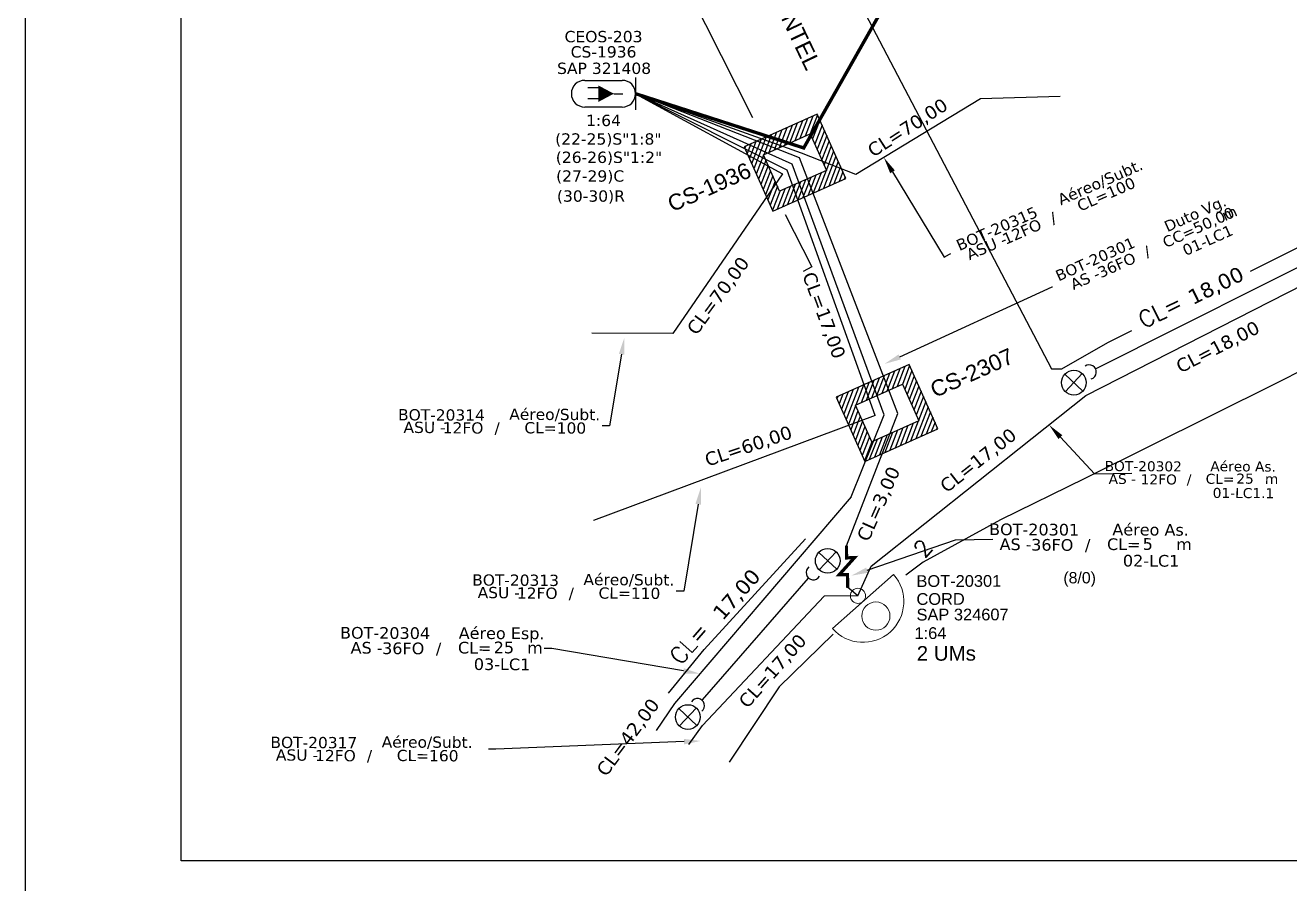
# Model space of a CAD drawing. Extents: x -89 to 749, y 705 to 1299.
# Drawn here: x -89.3 to 111.4, y 832.5 to 968.8 of the extents above; entities that cross this region are included whole.
import ezdxf
from ezdxf import colors
from ezdxf.entities.mleader import LeaderData, LeaderLine
from ezdxf.enums import TextEntityAlignment as Align
from ezdxf.math import Vec2, Vec3

# ---------------------------------------------------------------- set-up
doc = ezdxf.new("R2010")
doc.units = 0
for name, color, linetype in [('10.1-Caixas Subterrâneas', 5, 'Continuous'), ('10_4-POSTES', 1, 'Continuous'), ('20.4-CEOS', 1, 'Continuous'), ('CAP_A_INSTALAR', 1, 'Continuous'), ('CELULAS_GPON', 7, 'Continuous'), ('label_cabos', 7, 'Continuous'), ('Legenda', 1, 'Continuous'), ('LOGRADOURO', 5, 'Continuous'), ('Meio Fio', 7, 'Continuous'), ('Subida Lateral', 5, 'Continuous')]:
    doc.layers.add(name, color=color, linetype=linetype)
for name, color, linetype, lineweight in [("20.0-LEGENDA DOS CDO'S", 1, 'Continuous', 0), ('20.2-CDO_POSTE', 1, 'Continuous', 5), ('20.6-CORDOALHA_SUPORTE', 7, 'Continuous', 25)]:
    doc.layers.add(name, color=color, linetype=linetype, lineweight=lineweight)
doc.layers.add('EXTRA', color=50, linetype='Continuous', plot=False)
doc.styles.add('ARIAL', font='arial.ttf')
doc.styles.add('ROMANS', font='romans')
doc.styles.add('siredit', font='verdana.ttf')
doc.styles.get("Standard").update_dxf_attribs({"font": 'arial.ttf'})
doc.linetypes.add('FENCELINE1', pattern='A,0.25,-0.1,[133,ltypeshp.shx,S=0.1,R=0,X=-0.1,Y=0],-0.1,1', length=1.45)

# ---------------------------------------------------------------- blocks, each defined once
blk = doc.blocks.new('*U62')
at = {"layer": '20.4-CEOS', "color": 7, "style": 'siredit'}
for tag, p in [('FIBRAS_SPLITTER', (0, 0)), ('FIBRAS_TOP_C', (0, -4.13)), ('RESERVA_FINAIS', (0, -5.46))]:
    blk.add_attdef(tag, p, '', height=1.01, dxfattribs=at)
for tag, p, flags in [('ID_ATIVIDADE', (0, -6.77), 3), ('FATOR', (0, -8.09), 1), ('QTDE', (0, -9.4), 1), ('FID', (0, -10.71), 1)]:
    blk.add_attdef(tag, p, '', height=1.01, dxfattribs=dict(at, flags=flags))
blk = doc.blocks.new('*U64')
at = {"layer": '20.4-CEOS', "color": 7, "style": 'siredit'}
blk.add_attdef('FIBRAS_SPLITTER', (0, 0), '', height=1.01, dxfattribs=at)
for tag, p, flags in [('ID_ATIVIDADE', (0, -1.48), 3), ('FATOR', (0, -2.79), 1), ('QTDE', (0, -4.11), 1), ('FID', (0, -5.42), 1)]:
    blk.add_attdef(tag, p, '', height=1.01, dxfattribs=dict(at, flags=flags))
blk = doc.blocks.new('*U66')
at = {"layer": '20.4-CEOS'}
for p, q in [((-4.54, 1.19), (-1.19, 1.19)), ((-1.19, -1.19), (-4.54, -1.19))]:
    blk.add_line(p, q, dxfattribs=at)
for points in [[(0, 1.44), (0, -1.43)], [(-3.26, 0.52), (-4.27, 0.52)], [(-1.94, 0), (-1.14, 0)], [(-3.26, -0.47), (-4.27, -0.47)]]:
    blk.add_lwpolyline(points, dxfattribs=at)
blk.add_lwpolyline([(-1.94, 0, 0, 1.47, 0), (-3.32, 0, 1.47, 1.47, 0)], format="xyseb", dxfattribs=at)
for centre, start, end in [((-4.54, 0), 90, 270), ((-1.19, 0), 270, 90)]:
    blk.add_arc(centre, 1.19, start, end, dxfattribs=at)
at = {"layer": '20.4-CEOS', "color": 7, "style": 'siredit'}
for tag, p in [('FID', (-2.86, 5.6)), ('LOCAL', (-2.86, 4.24)), ('SAP', (-2.81, 2.77)), ('RACIO_SPLITAGEM', (-2.86, -1.88))]:
    blk.add_attdef(tag, text='', height=1.01, dxfattribs=at).set_placement(p, align=Align.TOP_CENTER)
for tag, flags, p in [('ID_ATIVIDADE', 3, (-2.86, -3.58)), ('FATOR', 1, (-2.86, -4.89))]:
    blk.add_attdef(tag, text='', height=1.01, dxfattribs=dict(at, flags=flags)).set_placement(p, align=Align.TOP_CENTER)
at = {"layer": '20.4-CEOS', "color": 7, "style": 'siredit', "flags": 3}
blk.add_attdef('QTDE', (-4.97, -7.12), '', height=1.01, dxfattribs=at)
blk = doc.blocks.new('*X58')
at = {"color": 0, "linetype": 'Continuous'}
for p, q in [((-1.25, 0.34099), (-0.49099, 1.1)), ((-1.25, 0.517767), (-0.667767, 1.1)), ((-1.25, 0.694544), (-0.844544, 1.1)), ((-1.25, 0.87132), (-1.02132, 1.1)), ((-1.25, 1.048097), (-1.198097, 1.1)), ((-0.789214, 0.625), (-0.314214, 1.1)), ((-0.612437, 0.625), (-0.137437, 1.1)), ((-0.43566, 0.625), (0.03934, 1.1)), ((-0.258883, 0.625), (0.216117, 1.1)), ((-0.082107, 0.625), (0.392893, 1.1)), ((0.09467, 0.625), (0.56967, 1.1)), ((0.271447, 0.625), (0.746447, 1.1)), ((0.448223, 0.625), (0.923223, 1.1)), ((0.625, 0.625), (1.1, 1.1)), ((0.801777, 0.625), (1.25, 1.073223)), ((0.8035, 0.449947), (1.25, 0.896447)), ((-1.25, 0.164214), (-0.8035, 0.610714)), ((-1.25, -0.012563), (-0.8035, 0.433937)), ((0.8035, 0.27317), (1.25, 0.71967)), ((0.8035, 0.096393), (1.25, 0.542893)), ((-1.25, -0.18934), (-0.8035, 0.25716)), ((-1.25, -0.366117), (-0.8035, 0.080383)), ((0.8035, -0.080383), (1.25, 0.366117)), ((0.8035, -0.25716), (1.25, 0.18934)), ((0.8035, -0.433937), (1.25, 0.012563)), ((-1.25, -0.542893), (-0.8035, -0.096393)), ((-1.25, -0.71967), (-0.8035, -0.27317)), ((0.49099, -1.1), (1.25, -0.34099)), ((0.8035, -0.610714), (1.25, -0.164214)), ((-1.25, -0.896447), (-0.8035, -0.449947)), ((-1.25, -1.073223), (-0.801777, -0.625)), ((-1.1, -1.1), (-0.625, -0.625)), ((-0.923223, -1.1), (-0.448223, -0.625)), ((-0.746447, -1.1), (-0.271447, -0.625)), ((-0.56967, -1.1), (-0.09467, -0.625)), ((-0.392893, -1.1), (0.082107, -0.625)), ((-0.216117, -1.1), (0.258883, -0.625)), ((-0.03934, -1.1), (0.43566, -0.625)), ((0.137437, -1.1), (0.612437, -0.625)), ((0.314214, -1.1), (0.789214, -0.625)), ((0.667767, -1.1), (1.25, -0.517767)), ((0.844544, -1.1), (1.25, -0.694544)), ((1.02132, -1.1), (1.25, -0.87132)), ((1.198097, -1.1), (1.25, -1.048097))]:
    blk.add_line(p, q, dxfattribs=at)
blk = doc.blocks.new('MANHOLE_MQ')
at = {"color": 0, "linetype": 'Continuous'}
for p, q in [((0.00000623, 0.00000569), (-0.00000627, 0.00000569)), ((-0.00000627, 0.00000569), (-0.00000627, -0.00000531)), ((0.00000623, -0.00000531), (0.00000623, 0.00000569)), ((-0.00000404, 0.00000331), (0.00000399, 0.00000331)), ((-0.00000404, -0.00000294), (-0.00000404, 0.00000331)), ((0.00000399, 0.00000331), (0.00000399, -0.00000294)), ((0.00000399, -0.00000294), (-0.00000404, -0.00000294)), ((0.00000399, -0.00000294), (0.00000399, -0.00000294)), ((-0.00000627, -0.00000531), (0.00000623, -0.00000531))]:
    blk.add_line(p, q, dxfattribs=at)
at = {"color": 0, "linetype": 'Continuous', "xscale": 5e-06, "yscale": 5e-06, "zscale": 1e-05}
blk.add_blockref('*X58', (-0.00000002, 0.00000019), dxfattribs=at)
blk = doc.blocks.new('Inst CB DT VG CFOA-SM-AS-80-TS-36')
at = {"layer": 'label_cabos', "color": 0, "style": 'siredit'}
for tag, flags, p in [('ID_ATIVIDADE', 3, (1.31, 2.67)), ('FATOR', 1, (11.56, 2.55))]:
    blk.add_attdef(tag, text='', height=1, rotation=359.69, dxfattribs=dict(at, flags=flags)).set_placement(p, align=Align.MIDDLE_CENTER)
for tag, p in [('DESTINO_CABO', (3.13, 1.26)), ('TIPO_CABO', (13.11, 1.24)), ('TIPO_CABO', (1.76, 0)), ('CABO', (4.69, -0.05)), ('/', (7.71, -0.05)), ('LANCE', (10.91, 0)), ('UND', (15.96, 0)), ('FID', (13.15, -1.41))]:
    blk.add_attdef(tag, text='', height=1, rotation=359.69, dxfattribs=at).set_placement(p, align=Align.MIDDLE_CENTER)
blk.add_attdef('QTDE', (12.43, -0.47), '', height=1, rotation=359.69, dxfattribs=at)
blk = doc.blocks.new('Inst CB AS CFOA-SM-AS-80-TS-36')
at = {"layer": 'label_cabos', "color": 0, "style": 'siredit'}
for tag, flags, p in [('ID_ATIVIDADE', 3, (1.31, 2.67)), ('FATOR', 1, (11.56, 2.55))]:
    blk.add_attdef(tag, text='', height=1, rotation=359.69, dxfattribs=dict(at, flags=flags)).set_placement(p, align=Align.MIDDLE_CENTER)
for tag, p in [('DESTINO_CABO', (3.13, 1.26)), ('TIPO_CABO', (13.11, 1.24)), ('TIPO_CABO', (1.76, 0)), ('CABO', (4.69, -0.05)), ('/', (7.71, -0.05)), ('LANCE', (10.81, 0)), ('UND', (15.96, 0)), ('FID', (13.15, -1.41))]:
    blk.add_attdef(tag, text='', height=1, rotation=359.69, dxfattribs=at).set_placement(p, align=Align.MIDDLE_CENTER)
blk.add_attdef('QTDE', (12.43, -0.47), '', height=1, rotation=359.69, dxfattribs=at)
blk = doc.blocks.new('Inst CB ESP CFOA-SM-AS-80-TS-36')
at = {"layer": 'label_cabos', "color": 0, "style": 'siredit'}
for tag, flags, p in [('ID_ATIVIDADE', 3, (1.31, 2.67)), ('FATOR', 1, (11.56, 2.55))]:
    blk.add_attdef(tag, text='', height=1, rotation=359.69, dxfattribs=dict(at, flags=flags)).set_placement(p, align=Align.MIDDLE_CENTER)
for tag, p in [('DESTINO_CABO', (3.13, 1.26)), ('TIPO_CABO', (13.11, 1.24)), ('TIPO_CABO', (1.76, 0)), ('CABO', (4.69, -0.05)), ('/', (7.71, -0.05)), ('LANCE', (10.81, 0)), ('UND', (15.96, 0)), ('FID', (13.15, -1.41))]:
    blk.add_attdef(tag, text='', height=1, rotation=359.69, dxfattribs=at).set_placement(p, align=Align.MIDDLE_CENTER)
blk.add_attdef('QTDE', (12.43, -0.47), '', height=1, rotation=359.69, dxfattribs=at)
blk = doc.blocks.new('Inst CB AS CFOA-SM-AS-120-S-12 A')
at = {"layer": 'label_cabos', "color": 0, "style": 'siredit'}
for tag, flags, p in [('ID_ATIVIDADE', 3, (1.31, 2.67)), ('FATOR', 1, (11.56, 2.55))]:
    blk.add_attdef(tag, text='', height=1, rotation=359.69, dxfattribs=dict(at, flags=flags)).set_placement(p, align=Align.MIDDLE_CENTER)
for tag, p in [('DESTINO_CABO', (3.13, 1.26)), ('TIPO_CABO', (13.11, 1.24)), ('TIPO_CABO', (1.26, 0)), ('CABO', (4.69, -0.05)), ('/', (7.71, -0.05)), ('LANCE', (10.81, 0)), ('UND', (15.96, 0)), ('FID', (13.15, -1.41))]:
    blk.add_attdef(tag, text='', height=1, rotation=359.69, dxfattribs=at).set_placement(p, align=Align.MIDDLE_CENTER)
blk.add_attdef('QTDE', (12.43, -0.47), '', height=1, rotation=359.69, dxfattribs=at)
blk = doc.blocks.new('LEGENDA DOS CABOS')
at = {"layer": 'EXTRA', "color": 0, "style": 'siredit'}
for tag, p in [('ID', (4.6, 0.97)), ('XX', (9.03, 0.97))]:
    blk.add_attdef(tag, text='', height=0.48, rotation=359.69, dxfattribs=at).set_placement(p, align=Align.MIDDLE_CENTER)
at = {"layer": 'Legenda', "color": 0, "style": 'siredit'}
for tag, p in [('TIPO_CABO', (1.31, 0)), ('CABO', (4.69, -0.05)), ('/', (6.81, -0.05)), ('METROS', (10.03, -0.05))]:
    blk.add_attdef(tag, text='', height=0.8, rotation=359.69, dxfattribs=at).set_placement(p, align=Align.MIDDLE_CENTER)

msp = doc.modelspace()

# ---------------------------------------------------------------- linework, layer by layer
msp.add_lwpolyline([(-89.32, 705.02), (749.25, 705.02), (749.25, 1299.02), (-89.32, 1299.02), (-89.32, 705.02)])
at = {"color": 7}
msp.add_lwpolyline([(231.96, 836.08), (-64.59, 836.08), (-64.59, 1060.12), (231.96, 1060.12)], close=True, dxfattribs=at)
at = {"layer": '10_4-POSTES', "color": 1}
for p, q in [((75.72, 913.37), (78.57, 910.7)), ((78.48, 913.47), (75.81, 910.61)), ((36.64, 885.09), (39.5, 882.42)), ((39.4, 885.18), (36.73, 882.32)), ((14.44, 860.28), (17.3, 857.61)), ((17.21, 860.37), (14.53, 857.52))]:
    msp.add_line(p, q, dxfattribs=at)
for centre in [(77.15, 912.04), (38.07, 883.75), (15.87, 858.94)]:
    msp.add_circle(centre, 1.96, dxfattribs=at)
at = {"layer": '20.2-CDO_POSTE', "color": 7}
msp.add_line((48.51, 881.58), (38.82, 872.98), dxfattribs=at)
for centre, radius in [((42.87, 878.18), 1.2), ((45.71, 874.98), 2.24)]:
    msp.add_circle(centre, radius, dxfattribs=at)
msp.add_arc((43.67, 877.28), 6.48, 221.6049, 41.6049, dxfattribs=at)
at = {"layer": '20.6-CORDOALHA_SUPORTE'}
for points in [[(80.7, 914.27), (120.33, 934.21)], [(18.2, 861.67), (35.03, 881.01)]]:
    msp.add_lwpolyline(points, dxfattribs=at)
for points in [[(79.91, 912.64, 1.175511), (78.93, 914.66)], [(35.09, 882.79, 1.231752), (36.78, 881.32)], [(18.09, 859.86, 1.175511), (16.42, 861.35)]]:
    msp.add_lwpolyline(points, format="xyb", dxfattribs=at)
at = {"layer": 'CAP_A_INSTALAR', "color": 1, "linetype": 'FENCELINE1', "ltscale": 3, "const_width": 0.53}
msp.add_lwpolyline([(7.57, 957.93), (34.26, 949.31), (59.31, 993.51), (81.41, 993.38)], dxfattribs=at)
at = {"layer": 'CAP_A_INSTALAR', "color": 8, "linetype": 'FENCELINE1', "ltscale": 3}
for points in [[(7.57, 957.93), (30.89, 945.2), (13.5, 919.87), (0.64, 919.89)], [(47.04, 906.94), (32.4, 946.72), (7.57, 957.93)], [(74.99, 957.49), (62.3, 957.09), (42.51, 945.08), (33.93, 948.51), (7.57, 957.93)], [(45.58, 906.8), (31.62, 945.81), (7.57, 957.93)], [(45.58, 906.8), (0.9, 890.15), (0.9, 890.15)], [(41.77, 893.92), (47.04, 906.94)], [(41.77, 893.92), (13.75, 861.09), (10.84, 856.82)]]:
    msp.add_lwpolyline(points, dxfattribs=at)
at = {"layer": 'CAP_A_INSTALAR', "color": 7, "linetype": 'FENCELINE1', "ltscale": 3}
for points in [[(41.05, 886.13), (49.22, 907.13), (33.61, 947.74), (7.96, 957.79)], [(44.98, 882.89), (79.06, 909.99), (121.69, 931.78)], [(42.87, 878.18), (42.87, 878.18), (41.26, 879.53)], [(37.51, 878.13), (37.51, 878.13), (18.21, 857.62)], [(42.87, 878.18), (37.51, 878.13)]]:
    msp.add_lwpolyline(points, dxfattribs=at)
at = {"layer": 'CAP_A_INSTALAR', "color": 7, "linetype": 'FENCELINE1', "ltscale": 5}
msp.add_lwpolyline([(42.87, 878.18), (44.98, 882.89)], dxfattribs=at)
at = {"layer": 'CAP_A_INSTALAR', "linetype": 'FENCELINE1', "ltscale": 5}
msp.add_lwpolyline([(16, 854.58), (18.21, 857.62)], dxfattribs=at)
at = {"layer": 'Meio Fio', "color": 104}
for points in [[(26.17, 954.1), (13.74, 978.74), (15.3, 979.53), (13.28, 983.51), (12.2, 982.97), (6.46, 994.16), (-5.13, 988.24), (-5.94, 989.85), (-12.97, 986.26), (-10.82, 982.07), (-13.95, 980.47), (-11.63, 976)], [(31.55, 994.53), (73.6, 914.25), (75.24, 914.25), (82.56, 918.44), (86.33, 920.32)], [(106.96, 930.62), (172.31, 963.25)], [(31.34, 938.72), (35.57, 930.41), (34.19, 929.71)], [(105.19, 929.74), (106.96, 930.62)], [(114.04, 914.34), (109.21, 911.91), (78.87, 896.8), (65.49, 890.27), (53.23, 883.56), (50.46, 881.48)], [(12.77, 862.73), (18.43, 869.65), (34.53, 887.26)], [(38.93, 872.12), (30.35, 863.74)], [(30.35, 863.74), (22.45, 851.77)]]:
    msp.add_lwpolyline(points, dxfattribs=at)
at = {"layer": 'Subida Lateral', "color": 5, "const_width": 0.518}
msp.add_lwpolyline([(41.26, 879.45), (41.2, 881.56), (39.9, 881.55), (42.33, 884.26), (41.06, 884.21), (41.05, 886.13)], dxfattribs=at)

# ---------------------------------------------------------------- block references
at = {"color": 0, "lineweight": 0}
ref = msp.add_blockref('Inst CB AS CFOA-SM-AS-120-S-12 A', (83.18, 896.76), dxfattribs=dict(at, xscale=1.588690553706956, yscale=1.588690553706956, zscale=1.588690553706956))
ref.add_attrib('DESTINO_CABO', 'BOT-20302', dxfattribs={"layer": 'label_cabos', "color": 0, "height": 1.589, "rotation": 359.69, "style": 'siredit'}).set_placement((88.16, 898.77), align=Align.MIDDLE_CENTER)
ref.add_attrib('CABO', '12FO', dxfattribs={"layer": 'label_cabos', "color": 0, "height": 1.589, "rotation": 359.69, "style": 'siredit'}).set_placement((90.63, 896.68), align=Align.MIDDLE_CENTER)
ref.add_attrib('TIPO_CABO', 'Aéreo As.', dxfattribs={"layer": 'label_cabos', "color": 0, "height": 1.589, "rotation": 359.69, "style": 'siredit'}).set_placement((104.01, 898.74), align=Align.MIDDLE_CENTER)
ref.add_attrib('/', '/', dxfattribs={"layer": 'label_cabos', "color": 0, "height": 1.59, "rotation": 359.69, "style": 'siredit'}).set_placement((95.44, 896.68), align=Align.MIDDLE_CENTER)
ref.add_attrib('TIPO_CABO', 'AS - ', dxfattribs={"layer": 'label_cabos', "color": 0, "height": 1.589, "rotation": 359.69, "style": 'siredit'}).set_placement((85.19, 896.75), align=Align.MIDDLE_CENTER)
ref.add_attrib('FID', '01-LC1.1', dxfattribs={"layer": 'label_cabos', "color": 0, "height": 1.589, "rotation": 359.69, "style": 'siredit'}).set_placement((104.07, 894.51), align=Align.MIDDLE_CENTER)
ref.add_attrib('LANCE', 'CL=', dxfattribs={"layer": 'label_cabos', "color": 0, "height": 1.589, "rotation": 359.69, "style": 'siredit'}).set_placement((100.35, 896.76), align=Align.MIDDLE_CENTER)
ref.add_attrib('QTDE', '25', (102.93, 896.01), dxfattribs={"layer": 'label_cabos', "color": 0, "height": 1.589, "rotation": 359.69, "style": 'siredit'})
ref.add_attrib('UND', 'm', dxfattribs={"layer": 'label_cabos', "color": 0, "height": 1.59, "rotation": 359.69, "style": 'siredit'}).set_placement((108.54, 896.76), align=Align.MIDDLE_CENTER)
at = {"layer": '10.1-Caixas Subterrâneas', "color": 30, "xscale": 1016086.933454374, "yscale": 1016086.933454374, "zscale": 1016086.933454374, "rotation": 204.0747393551156}
for p in [(32.77, 947.15), (47.4, 907.38)]:
    msp.add_blockref('MANHOLE_MQ', p, dxfattribs=at)
at = {"layer": '20.4-CEOS', "lineweight": 0, "xscale": 1.77933342015179, "yscale": 1.77933342015179, "zscale": 1.77933342015179}
msp.add_blockref('*U66', (7.57, 957.93), dxfattribs=at).add_auto_attribs({'FID': 'CEOS-203', 'LOCAL': 'CS-1936', 'SAP': 'SAP 321408', 'RACIO_SPLITAGEM': '1:64'})
at = {"layer": '20.4-CEOS', "color": 0, "lineweight": 0}
ref = msp.add_blockref('*U62', (-5.2, 949.84), dxfattribs=dict(at, xscale=1.77933342015179, yscale=1.77933342015179, zscale=1.77933342015179))
ref.add_attrib('FIBRAS_SPLITTER', '(22-25)S"1:8"', (-5.2, 949.84), dxfattribs={"color": 7, "height": 1.7966, "style": 'siredit'})
ref.add_attrib('FIBRAS_TOP_C', '(27-29)C', (-5.05, 943.96), dxfattribs={"color": 7, "height": 1.797, "style": 'siredit'})
ref.add_attrib('RESERVA_FINAIS', '(30-30)R', (-4.92, 940.78), dxfattribs={"color": 7, "height": 1.797, "style": 'siredit'})
at = {"layer": '20.4-CEOS', "color": 0, "lineweight": 0, "xscale": 1.77933342015179, "yscale": 1.77933342015179, "zscale": 1.77933342015179}
msp.add_blockref('*U64', (-5.1, 946.93), dxfattribs=at).add_auto_attribs({'FIBRAS_SPLITTER': '(26-26)S"1:2"'})
at = {"layer": 'label_cabos', "color": 0, "lineweight": 0}
ref = msp.add_blockref('LEGENDA DOS CABOS', (59.19, 930.77), dxfattribs=dict(at, xscale=1.786226736987781, yscale=1.786226736987781, zscale=1.786226736987781, rotation=24))
ref.add_attrib('ID', 'BOT-20315', dxfattribs={"color": 0, "height": 1.786, "rotation": 23.69, "style": 'siredit'}).set_placement((64.92, 936.51), align=Align.MIDDLE_CENTER)
ref.add_attrib('CABO', '12FO', dxfattribs={"color": 0, "height": 1.786, "rotation": 23.69, "style": 'siredit'}).set_placement((68.9, 936.02), align=Align.MIDDLE_CENTER)
ref.add_attrib('METROS', 'CL=100', dxfattribs={"color": 0, "height": 1.786, "rotation": 23.69, "style": 'siredit'}).set_placement((82.27, 941.97), align=Align.MIDDLE_CENTER)
ref.add_attrib('XX', 'Aéreo/Subt.', dxfattribs={"color": 0, "height": 1.7862, "rotation": 23.69, "style": 'siredit'}).set_placement((81.32, 943.89), align=Align.MIDDLE_CENTER)
ref.add_attrib('/', '/', dxfattribs={"color": 0, "height": 1.79, "rotation": 23.69, "style": 'siredit'}).set_placement((73.84, 938.22), align=Align.MIDDLE_CENTER)
ref.add_attrib('TIPO_CABO', 'ASU -', dxfattribs={"color": 0, "height": 1.786, "rotation": 23.69, "style": 'siredit'}).set_placement((63.28, 933.61), align=Align.MIDDLE_CENTER)
ref = msp.add_blockref('Inst CB DT VG CFOA-SM-AS-80-TS-36', (76.45, 927.39), dxfattribs=dict(at, xscale=1.74755960907765, yscale=1.747559609077651, zscale=1.747559609077651, rotation=24.47484141950952))
ref.add_attrib('DESTINO_CABO', 'BOT-20301', dxfattribs={"color": 0, "height": 1.748, "rotation": 24.1648, "style": 'siredit'}).set_placement((80.52, 931.66), align=Align.MIDDLE_CENTER)
ref.add_attrib('CABO', '36FO', dxfattribs={"color": 0, "height": 1.748, "rotation": 24.1648, "style": 'siredit'}).set_placement((83.94, 930.7), align=Align.MIDDLE_CENTER)
ref.add_attrib('TIPO_CABO', 'Duto Vg.', dxfattribs={"color": 0, "height": 1.748, "rotation": 24.1648, "style": 'siredit'}).set_placement((96.4, 938.86), align=Align.MIDDLE_CENTER)
ref.add_attrib('/', '/', dxfattribs={"color": 0, "height": 1.75, "rotation": 24.1648, "style": 'siredit'}).set_placement((88.76, 932.89), align=Align.MIDDLE_CENTER)
ref.add_attrib('TIPO_CABO', 'AS - ', dxfattribs={"color": 0, "height": 1.748, "rotation": 24.1648, "style": 'siredit'}).set_placement((79.26, 928.66), align=Align.MIDDLE_CENTER)
ref.add_attrib('FID', '01-LC1', dxfattribs={"color": 0, "height": 1.748, "rotation": 24.1648, "style": 'siredit'}).set_placement((98.39, 934.66), align=Align.MIDDLE_CENTER)
ref.add_attrib('LANCE', 'CC=', dxfattribs={"color": 0, "height": 1.748, "rotation": 24.1648, "style": 'siredit'}).set_placement((93.8, 935.29), align=Align.MIDDLE_CENTER)
ref.add_attrib('QTDE', '50,00', (96.56, 935.63), dxfattribs={"color": 0, "height": 1.748, "rotation": 24.1648, "style": 'siredit'})
ref.add_attrib('UND', 'm', dxfattribs={"color": 0, "height": 1.75, "rotation": 24.1648, "style": 'siredit'}).set_placement((101.84, 938.95), align=Align.MIDDLE_CENTER)
ref = msp.add_blockref('LEGENDA DOS CABOS', (-30.83, 904.01), dxfattribs=dict(at, xscale=1.786226736987781, yscale=1.786226736987781, zscale=1.786226736987781))
ref.add_attrib('ID', 'BOT-20314', dxfattribs={"color": 0, "height": 1.786, "rotation": 359.69, "style": 'siredit'}).set_placement((-23.25, 906.92), align=Align.MIDDLE_CENTER)
ref.add_attrib('CABO', '12FO', dxfattribs={"color": 0, "height": 1.786, "rotation": 359.69, "style": 'siredit'}).set_placement((-19.82, 904.86), align=Align.MIDDLE_CENTER)
ref.add_attrib('METROS', 'CL=100', dxfattribs={"color": 0, "height": 1.786, "rotation": 359.69, "style": 'siredit'}).set_placement((-5.18, 904.86), align=Align.MIDDLE_CENTER)
ref.add_attrib('XX', 'Aéreo/Subt.', dxfattribs={"color": 0, "height": 1.7862, "rotation": 359.69, "style": 'siredit'}).set_placement((-5.27, 907), align=Align.MIDDLE_CENTER)
ref.add_attrib('/', '/', dxfattribs={"color": 0, "height": 1.79, "rotation": 359.69, "style": 'siredit'}).set_placement((-14.41, 904.86), align=Align.MIDDLE_CENTER)
ref.add_attrib('TIPO_CABO', 'ASU -', dxfattribs={"color": 0, "height": 1.786, "rotation": 359.69, "style": 'siredit'}).set_placement((-25.93, 904.94), align=Align.MIDDLE_CENTER)
ref = msp.add_blockref('Inst CB AS CFOA-SM-AS-80-TS-36', (65.04, 886.38), dxfattribs=dict(at, xscale=1.853472312658115, yscale=1.853472312658115, zscale=1.853472312658115))
ref.add_attrib('DESTINO_CABO', 'BOT-20301', dxfattribs={"color": 0, "height": 1.853, "rotation": 359.69, "style": 'siredit'}).set_placement((70.84, 888.72), align=Align.MIDDLE_CENTER)
ref.add_attrib('TIPO_CABO', 'Aéreo As.', dxfattribs={"color": 0, "height": 1.853, "rotation": 359.69, "style": 'siredit'}).set_placement((89.33, 888.69), align=Align.MIDDLE_CENTER)
ref.add_attrib('CABO', '36FO', dxfattribs={"color": 0, "height": 1.853, "rotation": 359.69, "style": 'siredit'}).set_placement((73.72, 886.28), align=Align.MIDDLE_CENTER)
ref.add_attrib('/', '/', dxfattribs={"color": 0, "height": 1.85, "rotation": 359.69, "style": 'siredit'}).set_placement((79.34, 886.28), align=Align.MIDDLE_CENTER)
ref.add_attrib('TIPO_CABO', 'AS - ', dxfattribs={"color": 0, "height": 1.853, "rotation": 359.69, "style": 'siredit'}).set_placement((68.3, 886.37), align=Align.MIDDLE_CENTER)
ref.add_attrib('FID', '02-LC1', dxfattribs={"color": 0, "height": 1.853, "rotation": 359.69, "style": 'siredit'}).set_placement((89.41, 883.76), align=Align.MIDDLE_CENTER)
ref.add_attrib('LANCE', 'CL=', dxfattribs={"color": 0, "height": 1.853, "rotation": 359.69, "style": 'siredit'}).set_placement((85.07, 886.38), align=Align.MIDDLE_CENTER)
ref.add_attrib('QTDE', '5', (88.07, 885.5), dxfattribs={"color": 0, "height": 1.85, "rotation": 359.69, "style": 'siredit'})
ref.add_attrib('UND', 'm', dxfattribs={"color": 0, "height": 1.85, "rotation": 359.69, "style": 'siredit'}).set_placement((94.63, 886.38), align=Align.MIDDLE_CENTER)
ref = msp.add_blockref('LEGENDA DOS CABOS', (-19.05, 877.76), dxfattribs=dict(at, xscale=1.786226736987781, yscale=1.786226736987781, zscale=1.786226736987781))
ref.add_attrib('ID', 'BOT-20313', dxfattribs={"color": 0, "height": 1.786, "rotation": 359.69, "style": 'siredit'}).set_placement((-11.48, 880.68), align=Align.MIDDLE_CENTER)
ref.add_attrib('CABO', '12FO', dxfattribs={"color": 0, "height": 1.786, "rotation": 359.69, "style": 'siredit'}).set_placement((-8.04, 878.61), align=Align.MIDDLE_CENTER)
ref.add_attrib('METROS', 'CL=110', dxfattribs={"color": 0, "height": 1.786, "rotation": 359.69, "style": 'siredit'}).set_placement((6.59, 878.61), align=Align.MIDDLE_CENTER)
ref.add_attrib('XX', 'Aéreo/Subt.', dxfattribs={"color": 0, "height": 1.7862, "rotation": 359.69, "style": 'siredit'}).set_placement((6.5, 880.75), align=Align.MIDDLE_CENTER)
ref.add_attrib('/', '/', dxfattribs={"color": 0, "height": 1.79, "rotation": 359.69, "style": 'siredit'}).set_placement((-2.63, 878.61), align=Align.MIDDLE_CENTER)
ref.add_attrib('TIPO_CABO', 'ASU -', dxfattribs={"color": 0, "height": 1.786, "rotation": 359.69, "style": 'siredit'}).set_placement((-14.16, 878.7), align=Align.MIDDLE_CENTER)
ref = msp.add_blockref('Inst CB ESP CFOA-SM-AS-80-TS-36', (-38, 869.95), dxfattribs=dict(at, xscale=1.853472312658115, yscale=1.853472312658115, zscale=1.853472312658115))
ref.add_attrib('DESTINO_CABO', 'BOT-20304', dxfattribs={"color": 0, "height": 1.853, "rotation": 359.69, "style": 'siredit'}).set_placement((-32.2, 872.29), align=Align.MIDDLE_CENTER)
ref.add_attrib('TIPO_CABO', 'Aéreo Esp.', dxfattribs={"color": 0, "height": 1.853, "rotation": 359.69, "style": 'siredit'}).set_placement((-13.7, 872.25), align=Align.MIDDLE_CENTER)
ref.add_attrib('CABO', '36FO', dxfattribs={"color": 0, "height": 1.853, "rotation": 359.69, "style": 'siredit'}).set_placement((-29.32, 869.85), align=Align.MIDDLE_CENTER)
ref.add_attrib('/', '/', dxfattribs={"color": 0, "height": 1.85, "rotation": 359.69, "style": 'siredit'}).set_placement((-23.7, 869.85), align=Align.MIDDLE_CENTER)
ref.add_attrib('TIPO_CABO', 'AS - ', dxfattribs={"color": 0, "height": 1.853, "rotation": 359.69, "style": 'siredit'}).set_placement((-34.73, 869.94), align=Align.MIDDLE_CENTER)
ref.add_attrib('FID', '03-LC1', dxfattribs={"color": 0, "height": 1.853, "rotation": 359.69, "style": 'siredit'}).set_placement((-13.63, 867.32), align=Align.MIDDLE_CENTER)
ref.add_attrib('LANCE', 'CL=', dxfattribs={"color": 0, "height": 1.853, "rotation": 359.69, "style": 'siredit'}).set_placement((-17.97, 869.95), align=Align.MIDDLE_CENTER)
ref.add_attrib('QTDE', '25', (-14.96, 869.07), dxfattribs={"color": 0, "height": 1.853, "rotation": 359.69, "style": 'siredit'})
ref.add_attrib('UND', 'm', dxfattribs={"color": 0, "height": 1.85, "rotation": 359.69, "style": 'siredit'}).set_placement((-8.41, 869.95), align=Align.MIDDLE_CENTER)
ref = msp.add_blockref('LEGENDA DOS CABOS', (-51.08, 851.98), dxfattribs=dict(at, xscale=1.786226736987781, yscale=1.786226736987781, zscale=1.786226736987781))
ref.add_attrib('ID', 'BOT-20317', dxfattribs={"color": 0, "height": 1.786, "rotation": 359.69, "style": 'siredit'}).set_placement((-43.51, 854.89), align=Align.MIDDLE_CENTER)
ref.add_attrib('CABO', '12FO', dxfattribs={"color": 0, "height": 1.786, "rotation": 359.69, "style": 'siredit'}).set_placement((-40.08, 852.82), align=Align.MIDDLE_CENTER)
ref.add_attrib('METROS', 'CL=160', dxfattribs={"color": 0, "height": 1.786, "rotation": 359.69, "style": 'siredit'}).set_placement((-25.44, 852.82), align=Align.MIDDLE_CENTER)
ref.add_attrib('XX', 'Aéreo/Subt.', dxfattribs={"color": 0, "height": 1.7862, "rotation": 359.69, "style": 'siredit'}).set_placement((-25.53, 854.96), align=Align.MIDDLE_CENTER)
ref.add_attrib('/', '/', dxfattribs={"color": 0, "height": 1.79, "rotation": 359.69, "style": 'siredit'}).set_placement((-34.67, 852.82), align=Align.MIDDLE_CENTER)
ref.add_attrib('TIPO_CABO', 'ASU -', dxfattribs={"color": 0, "height": 1.786, "rotation": 359.69, "style": 'siredit'}).set_placement((-46.19, 852.91), align=Align.MIDDLE_CENTER)

# ---------------------------------------------------------------- texts
at = {"layer": '10.1-Caixas Subterrâneas', "color": 30, "style": 'ARIAL'}
for s, p in [('CS-1936', (13.38, 939.09)), ('CS-2307', (55.08, 909.59))]:
    msp.add_text(s, height=2.542, rotation=24.0747, dxfattribs=at).set_placement(p)
at = {"layer": "20.0-LEGENDA DOS CDO'S", "color": 7, "style": 'ARIAL'}
for s, height, p in [('BOT-20301', 1.864, (52.16, 879.6)), ('CORD', 1.864, (52.16, 876.75)), ('SAP 324607', 1.864, (52.17, 874.27)), ('1:64', 1.864, (51.85, 871.33)), ('2 UMs', 2.33, (52.2, 867.88))]:
    msp.add_text(s, height=height, rotation=0.118, dxfattribs=at).set_placement(p)
msp.add_text('(8/0)', height=1.799, rotation=0.118, dxfattribs=at).set_placement((80.65, 879.63), align=Align.BOTTOM_RIGHT)
at = {"layer": '20.6-CORDOALHA_SUPORTE', "color": 0}
for s, height, rotation, style, p in [('18,00', 2.383, 26.3849, 'siredit', (96.02, 924.32)), ('2', 2.65, 48.9533, 'ROMANS', (53.41, 884.03)), ('17,00', 2.383, 48.6433, 'siredit', (21.39, 874.13))]:
    msp.add_text(s, height=height, rotation=rotation, dxfattribs=dict(at, style=style)).set_placement(p)
at = {"layer": '20.6-CORDOALHA_SUPORTE', "color": 0, "style": 'ROMANS'}
for rotation, p in [(26.6948, (94.72, 923.84)), (48.9533, (19.48, 872.51))]:
    msp.add_text('CL=', height=2.648, rotation=rotation, dxfattribs=at).set_placement(p, align=Align.RIGHT)
at = {"layer": 'CELULAS_GPON', "style": 'siredit'}
for s, rotation, p in [('CL=70,00', 32.9358, (45.28, 947.76)), ('CL=70,00', 53.7351, (17.24, 919.43)), ('CL=17,00', 290.3212, (34.01, 929.13)), ('CL=18,00', 27.277, (94.07, 913.49)), ('CL=60,00', 18.6309, (18.99, 898.69)), ('CL=17,00', 38.1602, (56.94, 894.44)), ('CL=3,00', 65.9965, (44.53, 886.64)), ('CL=17,00', 48.4213, (25.31, 860.19)), ('CL=42,00', 53.2514, (2.88, 849.34))]:
    msp.add_text(s, height=2.118, rotation=rotation, dxfattribs=at).set_placement(p)
at = {"layer": 'LOGRADOURO', "style": 'ARIAL'}
msp.add_text('R.GAL.AZEVEDO PIMENTEL', height=2.6478, rotation=295.4826, dxfattribs=at).set_placement((13.46, 1005.94))

# ---------------------------------------------------------------- leaders
at = {"color": 7}
ml = msp.add_multileader_mtext('Standard', dxfattribs=at)
ml.set_content('', color=7)
ml.set_leader_properties()
ml.build(insert=Vec2(0, 0))
ml.multileader.update_dxf_attribs({"text_right_attachment_type": 6, "dogleg_length": 0.953, "arrow_head_size": 2.65})
ctx = ml.context
ctx.base_point, ctx.char_height, ctx.arrow_head_size, ctx.landing_gap_size, ctx.plane_origin, ctx.plane_x_axis, ctx.plane_y_axis = Vec3(57.99, 932.37), 0.477, 2.65, 0.238, Vec3(42.78, 924.4), Vec3(-0.879083, -0.476669), Vec3(0.476669, -0.879083)
ctx.right_attachment, ctx.text_align_type = 6, 2
notes = []
notes.append((ctx, [(0, (1, 1, 0), (56.58, 931.98), (0.879083, 0.476669), 0.953, [(0, [(46.98, 947.79)], 0, [])])]))
ctx.mtext.insert, ctx.mtext.text_direction, ctx.mtext.rotation, ctx.mtext.alignment, ctx.mtext.flow_direction = Vec3(57.9, 932.05), Vec3(-0.879083, -0.476669), 3.638454, 3, 5
ml = msp.add_multileader_mtext('Standard', dxfattribs=at)
ml.set_content('', color=7)
ml.set_leader_properties()
ml.build(insert=Vec2(0, 0))
ml.multileader.update_dxf_attribs({"text_right_attachment_type": 6, "dogleg_length": 0.953, "arrow_head_size": 2.65})
ctx = ml.context
ctx.base_point, ctx.char_height, ctx.arrow_head_size, ctx.landing_gap_size, ctx.plane_origin, ctx.plane_x_axis, ctx.plane_y_axis = Vec3(73.77, 927.24), 0.477, 2.65, 0.238, Vec3(47.09, 915.02), Vec3(0.999881, 0.015418), Vec3(-0.015418, 0.999881)
ctx.right_attachment = 6
notes.append((ctx, [(0, (1, 1, 0), (73.71, 927.24), (0.999881, 0.015418), 0.0623, [(0, [(47.09, 915.02)], 0, [])])]))
ctx.mtext.insert, ctx.mtext.text_direction, ctx.mtext.rotation, ctx.mtext.flow_direction = Vec3(74.01, 927.48), Vec3(0.999881, 0.015418), 0.015419, 5
ml = msp.add_multileader_mtext('Standard', dxfattribs=at)
ml.set_content('', color=7)
ml.set_leader_properties()
ml.build(insert=Vec2(0, 0))
ml.multileader.update_dxf_attribs({"text_right_attachment_type": 6, "dogleg_length": 0.953, "arrow_head_size": 2.65})
ctx = ml.context
ctx.base_point, ctx.char_height, ctx.arrow_head_size, ctx.landing_gap_size, ctx.plane_origin, ctx.plane_x_axis, ctx.plane_y_axis = Vec3(2.49, 904.86), 0.477, 2.65, 0.238, Vec3(19.18, 904.86), Vec3(-1, 0), Vec3(0, -1)
ctx.right_attachment = 6
notes.append((ctx, [(0, (1, 1, 0), (3.44, 905.19), (-1, 0), 0.953, [(0, [(5.78, 919.17)], 0, [])])]))
ctx.mtext.insert, ctx.mtext.rotation, ctx.mtext.flow_direction, ctx.mtext.extrusion = Vec3(2.25, 904.62), 3.141593, 5, Vec3(0, 0, -1)
ml = msp.add_multileader_mtext('Standard', dxfattribs=at)
ml.set_content('', color=7)
ml.set_leader_properties()
ml.build(insert=Vec2(0, 0))
ml.multileader.update_dxf_attribs({"text_right_attachment_type": 6, "dogleg_length": 0.953, "arrow_head_size": 2.65})
ctx = ml.context
ctx.base_point, ctx.char_height, ctx.arrow_head_size, ctx.landing_gap_size, ctx.plane_origin, ctx.plane_x_axis, ctx.plane_y_axis = Vec3(86.36, 897.67), 0.477, 2.65, 0.238, Vec3(63.88, 891.89), Vec3(0.999881, 0.015418), Vec3(-0.015418, 0.999881)
ctx.right_attachment = 6
notes.append((ctx, [(0, (1, 1, 0), (80.44, 897.58), (0.999881, 0.015418), 5.92, [(0, [(73.2, 905.33)], 0, [])])]))
ctx.mtext.insert, ctx.mtext.text_direction, ctx.mtext.rotation, ctx.mtext.flow_direction = Vec3(86.59, 897.91), Vec3(0.999881, 0.015418), 0.015419, 5
ml = msp.add_multileader_mtext('Standard', dxfattribs=at)
ml.set_content('', color=7)
ml.set_leader_properties()
ml.build(insert=Vec2(0, 0))
ml.multileader.update_dxf_attribs({"text_right_attachment_type": 6, "dogleg_length": 0.953, "arrow_head_size": 2.65})
ctx = ml.context
ctx.base_point, ctx.char_height, ctx.arrow_head_size, ctx.landing_gap_size, ctx.plane_origin, ctx.plane_x_axis, ctx.plane_y_axis = Vec3(14.26, 878.61), 0.477, 2.65, 0.238, Vec3(30.96, 878.61), Vec3(-1, 0), Vec3(0, -1)
ctx.right_attachment = 6
notes.append((ctx, [(0, (1, 1, 0), (15.22, 878.95), (-1, 0), 0.953, [(0, [(17.93, 895.35)], 0, [])])]))
ctx.mtext.insert, ctx.mtext.rotation, ctx.mtext.flow_direction, ctx.mtext.extrusion = Vec3(14.02, 878.37), 3.141593, 5, Vec3(0, 0, -1)
ml = msp.add_multileader_mtext('Standard', dxfattribs=at)
ml.set_content('', color=7)
ml.set_leader_properties()
ml.build(insert=Vec2(0, 0))
ml.multileader.update_dxf_attribs({"text_right_attachment_type": 6, "dogleg_length": 0.953, "arrow_head_size": 2.65})
ctx = ml.context
ctx.base_point, ctx.char_height, ctx.arrow_head_size, ctx.landing_gap_size, ctx.plane_origin, ctx.plane_x_axis, ctx.plane_y_axis = Vec3(64.28, 887.17), 0.477, 2.65, 0.238, Vec3(41.81, 881.39), Vec3(0.999881, 0.015418), Vec3(-0.015418, 0.999881)
ctx.right_attachment = 6
notes.append((ctx, [(0, (1, 1, 0), (58.36, 887.08), (0.999881, 0.015418), 5.92, [(0, [(41.81, 881.39)], 0, [])])]))
ctx.mtext.insert, ctx.mtext.text_direction, ctx.mtext.rotation, ctx.mtext.flow_direction = Vec3(64.52, 887.41), Vec3(0.999881, 0.015418), 0.015419, 5
ml = msp.add_multileader_mtext('Standard', dxfattribs=at)
ml.set_content('', color=7)
ml.set_leader_properties()
ml.build(insert=Vec2(0, 0))
ml.multileader.update_dxf_attribs({"text_right_attachment_type": 6, "dogleg_length": 0.953, "arrow_head_size": 2.65})
ctx = ml.context
ctx.base_point, ctx.char_height, ctx.arrow_head_size, ctx.landing_gap_size, ctx.plane_origin = Vec3(-7.17, 870.19), 0.477, 2.65, 0.238, Vec3(10, 869.95)
ctx.right_attachment, ctx.text_align_type = 6, 2
notes.append((ctx, [(0, (1, 1, 0), (-5.74, 869.85), (-1, 0), 0.953, [(0, [(17.78, 865.81)], 0, [])])]))
ctx.mtext.insert, ctx.mtext.alignment, ctx.mtext.flow_direction = Vec3(-6.93, 870.43), 3, 5
ml = msp.add_multileader_mtext('Standard', dxfattribs=at)
ml.set_content('', color=7)
ml.set_leader_properties()
ml.build(insert=Vec2(0, 0))
ml.multileader.update_dxf_attribs({"text_right_attachment_type": 6, "dogleg_length": 0.953, "arrow_head_size": 2.65})
ctx = ml.context
ctx.base_point, ctx.char_height, ctx.arrow_head_size, ctx.landing_gap_size, ctx.plane_origin = Vec3(-16.03, 854.16), 0.477, 2.65, 0.238, Vec3(1.14, 853.92)
ctx.right_attachment, ctx.text_align_type = 6, 2
notes.append((ctx, [(0, (1, 1, 0), (-14.6, 853.82), (-1, 0), 0.953, [(0, [(17.91, 855.14)], 0, [])])]))
ctx.mtext.insert, ctx.mtext.alignment, ctx.mtext.flow_direction = Vec3(-15.79, 854.39), 3, 5
for ctx, leaders in notes:
    for number, flags, end, landing, length, lines in leaders:
        leader = LeaderData()
        leader.index, (leader.has_last_leader_line, leader.has_dogleg_vector, leader.attachment_direction) = number, flags
        leader.last_leader_point, leader.dogleg_vector, leader.dogleg_length = Vec3(end), Vec3(landing), length
        for number, points, colour, breaks in lines:
            line = LeaderLine()
            line.index, line.vertices, line.color, line.breaks = number, Vec3.list(points), colors.encode_raw_color(colour), breaks
            leader.lines.append(line)
        ctx.leaders.append(leader)

doc.saveas('drawing.dxf')
